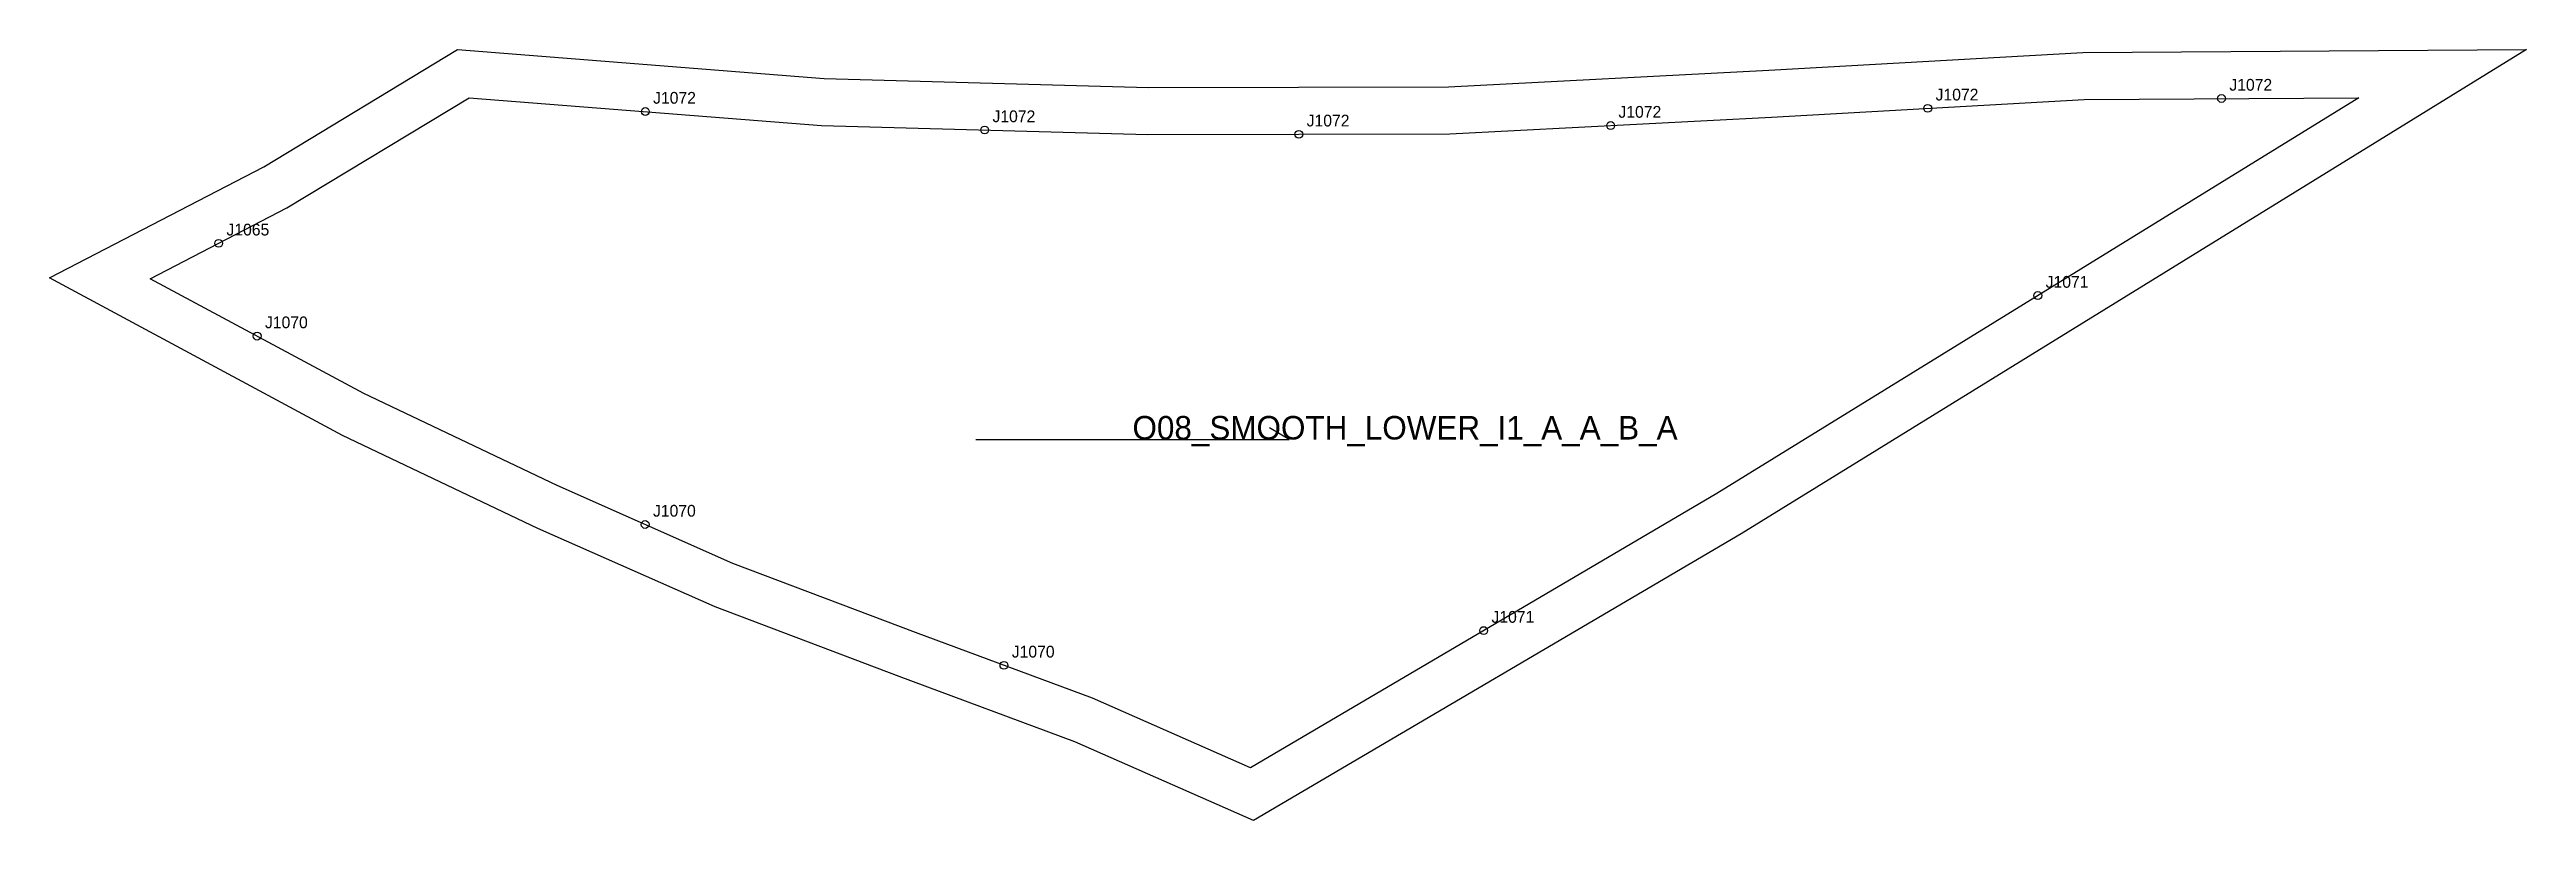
# Model space of a CAD drawing. Header units: millimetres. Extents: x -107 to 525, y -184 to 12.
import ezdxf

# ---------------------------------------------------------------- set-up
doc = ezdxf.new("R2010")
doc.units = ezdxf.units.MM
for name, color, linetype in [('CUT', 1, 'Continuous'), ('GRAIN', 3, 'Continuous'), ('LABEL', 7, 'Continuous'), ('NOTCH', 2, 'Continuous'), ('SEW', 5, 'Continuous')]:
    doc.layers.add(name, color=color, linetype=linetype)

msp = doc.modelspace()

# ---------------------------------------------------------------- linework, layer by layer
at = {"layer": 'CUT'}
msp.add_lwpolyline([(-2.91, 12.27), (90.61, 4.9), (173.39, 2.58), (250.02, 2.75), (331.75, 6.98), (411.86, 11.56), (525.13, 12.27), (324.66, -111.25), (200.24, -184.35), (154.59, -164.31), (109.74, -147.66), (62.81, -129.89), (17.51, -109.85), (-32.27, -86.15), (-107.08, -45.99), (-52.37, -17.65), (-2.91, 12.27)], close=True, dxfattribs=at)
at = {"layer": 'GRAIN'}
for p, q in [((129.33, -87.19), (209.33, -87.19)), ((209.33, -87.19), (204.33, -84.19))]:
    msp.add_line(p, q, dxfattribs=at)
at = {"layer": 'NOTCH'}
for centre in [(447.3, -0.22), (44.98, -3.54), (291.37, -7.12), (372.32, -2.72), (131.6, -8.25), (211.79, -9.34), (-63.92, -37.15), (400.41, -50.48), (-54.1, -60.81), (44.94, -108.87), (258.96, -135.93), (136.52, -144.8)]:
    msp.add_circle(centre, 1, dxfattribs=at)
at = {"layer": 'SEW'}
msp.add_lwpolyline([(0, 0), (89.97, -7.08), (173.24, -9.43), (250.34, -9.25), (332.4, -5), (412.24, -0.44), (482.35, 0), (318.47, -100.97), (199.45, -170.9), (159.09, -153.18), (113.96, -136.42), (67.36, -118.78), (22.52, -98.95), (-26.85, -75.44), (-81.36, -46.18), (-46.49, -28.12)], close=True, dxfattribs=at)

# ---------------------------------------------------------------- texts
at = {"layer": 'LABEL'}
for s, height, p in [('J1072', 3, (46.98, -1.54)), ('J1072', 3, (374.32, -0.72)), ('J1072', 3, (449.3, 1.78)), ('J1072', 3, (133.6, -6.25)), ('J1072', 3, (213.79, -7.34)), ('J1072', 3, (293.37, -5.12)), ('J1065', 3, (-61.92, -35.15)), ('J1071', 3, (402.41, -48.48)), ('J1070', 3, (-52.1, -58.81)), ('O08_SMOOTH_LOWER_I1_A_A_B_A', 6, (169.33, -87.19)), ('J1070', 3, (46.94, -106.87)), ('J1071', 3, (260.96, -133.93)), ('J1070', 3, (138.52, -142.8))]:
    msp.add_text(s, height=height, dxfattribs=at).set_placement(p)

doc.saveas('drawing.dxf')
